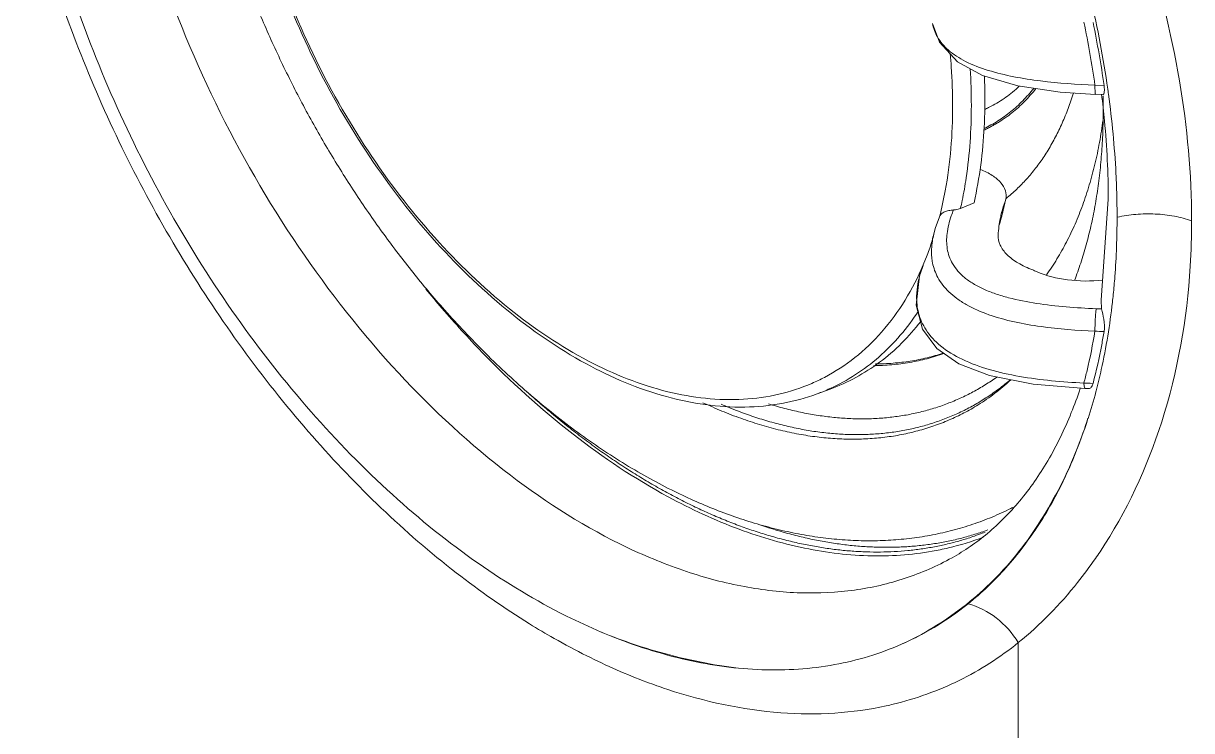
# Model space of a CAD drawing. Header units: millimetres. Extents: x 0 to 2524, y 0 to 1785.
# Drawn here: x 1916.07 to 1964.67, y 794.58 to 824.02 of the extents above; entities that cross this region are included whole.
import ezdxf

# ---------------------------------------------------------------- set-up
doc = ezdxf.new("R2010")
doc.units = ezdxf.units.MM
doc.header["$LTSCALE"] = 0.1
doc.layers.get('0').update_dxf_attribs({"lineweight": 13})

msp = doc.modelspace()

# ---------------------------------------------------------------- linework, layer by layer
for p, q in [((1960.646, 821.454), (1961.023, 821.44)), ((1960.67, 821.068), (1960.975, 821.056)), ((1960.67, 821.068), (1960.67, 821.068)), ((1961.207, 821.072), (1961.199, 821.128)), ((1955.617, 816.557), (1955.052, 816.321)), ((1956.936, 816.705), (1956.907, 816.609)), ((1960.898, 812.491), (1961.199, 816.703)), ((1953.941, 815.25), (1953.944, 815.264)), ((1953.668, 814.369), (1953.503, 813.966)), ((1953.495, 813.947), (1953.352, 813.508)), ((1953.495, 813.947), (1953.503, 813.966)), ((1960.695, 812.142), (1960.922, 812.134)), ((1960.899, 812.491), (1960.922, 812.134)), ((1949.628, 808.796), (1949.084, 808.596)), ((1958.076, 809), (1960.244, 808.819)), ((1960.185, 809.047), (1960.44, 809.036)), ((1960.244, 808.821), (1960.245, 808.821)), ((1960.245, 808.821), (1960.393, 808.815)), ((1960.44, 809.036), (1960.567, 809.031)), ((1960.686, 808.686), (1960.694, 808.717)), ((1940.111, 798.677), (1940.248, 798.62)), ((1957.455, 798.239), (1957.455, 787.195)), ((1942.873, 796.29), (1942.84, 796.301))]:
    msp.add_line(p, q)
for points in [[(1953.883, 824.023), (1954.179, 823.237), (1954.92, 822.42), (1955.964, 821.845), (1957.431, 821.417), (1959.201, 821.159), (1960.67, 821.064)], [(1954.182, 815.969), (1954.002, 815.475), (1953.941, 815.25)], [(1953.352, 813.508), (1953.208, 812.286), (1953.468, 811.287), (1954.061, 810.483), (1954.978, 809.848), (1956.254, 809.361), (1958.076, 809)]]:
    msp.add_lwpolyline(points)
for centre, radius, start, end in [((1917.736, 815.123), 43.876, 8.078, 13.0831), ((1918.506, 815.39), 42.574, 8.189, 11.7662), ((1918.048, 815.291), 43.413, 8.1422, 11.6453), ((1931.721, 820.593), 23.782, 0.0152, 3.6962), ((1932.299, 820.828), 23.767, 0.0191, 2.3911), ((1934.297, 820.492), 26.694, 358.8424, 1.1117), ((1919.783, 815.431), 41.806, 7.8329, 8.0556), ((1953.872, 825.219), 5.259, 294.5188, 296.5165), ((1953.872, 825.218), 5.257, 296.5166, 297.8191), ((1938.914, 819.97), 16.546, 347.2609, 348.3983), ((1940.73, 820.094), 16.549, 344.3357, 347.6086), ((1939.75, 820.429), 17.584, 345.091, 347.4436), ((1961.564, 814.902), 4.959, 159.8645, 165.4627), ((1940.126, 820.23), 17.167, 347.5976, 347.8258), ((1939.266, 820.54), 18.081, 347.4342, 347.7558), ((1952.529, 822.223), 7.049, 308.7122, 311.268), ((1926.65, 815.947), 34.915, 0.0022, 1.2447), ((1961.348, 814.961), 4.735, 165.4998, 168.3009), ((1961.195, 814.992), 4.58, 168.2881, 177.2526), ((1929.377, 815.913), 32.188, 355.6664, 0.0621), ((1933.918, 815.799), 30.749, 356.4736, 0.0067), ((1957.322, 814.416), 3.483, 166.1445, 171.0498), ((1959.555, 816.77), 3.362, 243.49, 246.5062), ((1931.505, 815.761), 30.055, 354.2158, 355.6495), ((1966.148, 840.148), 43.014, 219.2005, 220.5857), ((1964.017, 839.037), 40.644, 219.8768, 221.3346), ((1932.347, 815.678), 29.209, 353.5796, 354.212), ((1964.936, 839.103), 41.414, 220.5794, 224.0006), ((1962.671, 837.836), 38.84, 221.3153, 224.9337), ((1945.731, 816.286), 7.902, 293.4065, 297.608), ((1946.27, 816.23), 8.136, 290.2395, 294.3038), ((1943.302, 814.422), 17.643, 338.0055, 341.4679), ((1939.114, 814.365), 22.307, 342.2529, 345.2526), ((1952.221, 813.674), 11.01, 296.5648, 297.0872), ((1951.878, 813.456), 11.585, 283.3279, 290.8835), ((1951.809, 813.735), 11.872, 281.6501, 283.3398), ((1944.94, 812.609), 19.115, 325.3563, 326.3727), ((1947.639, 809.45), 12.319, 292.8499, 308.8565), ((1949.63, 821.281), 24.525, 243.4194, 247.1595), ((1952.47, 823.612), 28.983, 240.3806, 243.4238), ((1949.018, 809.058), 13.767, 282.3613, 283.5661)]:
    msp.add_arc(centre, radius, start, end)
for points, knots in [([(1957.455, 839.467), (1958.511, 837.56), (1960.468, 833.7), (1962.791, 827.743), (1964.295, 821.763), (1964.667, 817.751), (1964.667, 815.802)], [0, 0, 0, 0, 0.261799, 0.518924, 0.766035, 1, 1, 1, 1]), ([(1934.078, 801.145), (1931.906, 802.833), (1927.786, 806.809), (1922.643, 813.857), (1918.582, 821.802), (1916.73, 827.492), (1916.067, 830.365)], [0, 0, 0, 0, 0.236336, 0.488508, 0.746646, 1, 1, 1, 1]), ([(1916.676, 830.49), (1917.386, 827.171), (1919.016, 822.26), (1922.09, 816.136), (1924.833, 811.792), (1927.927, 807.844), (1931.294, 804.39), (1934.85, 801.519), (1937.383, 799.984), (1938.656, 799.348)], [0, 0, 0, 0, 0.259431, 0.391897, 0.523268, 0.651478, 0.774637, 0.891187, 1, 1, 1, 1]), ([(1954.699, 801.773), (1954.079, 801.428), (1952.76, 800.85), (1950.626, 800.36), (1948.365, 800.252), (1946.009, 800.522), (1943.59, 801.164), (1940.23, 802.54), (1936.064, 805.176), (1931.466, 809.44), (1927.35, 814.678), (1923.926, 820.62), (1922.197, 824.905), (1921.497, 827.095)], [0, 0, 0, 0, 0.045705, 0.092173, 0.140316, 0.190875, 0.244371, 0.301102, 0.424298, 0.559464, 0.70344, 0.851902, 1, 1, 1, 1]), ([(1932.825, 812.978), (1932.614, 813.231), (1932.197, 813.742), (1931.588, 814.526), (1930.993, 815.329), (1930.414, 816.15), (1929.851, 816.987), (1929.305, 817.84), (1928.777, 818.707), (1928.266, 819.588), (1927.774, 820.482), (1927.302, 821.387), (1926.849, 822.302), (1926.417, 823.227), (1926.006, 824.159), (1925.616, 825.099), (1925.248, 826.045), (1925.017, 826.679), (1924.906, 826.998)], [0, 0, 0, 0, 0.060957, 0.122319, 0.184047, 0.246099, 0.308434, 0.371008, 0.433777, 0.496696, 0.559721, 0.622806, 0.685904, 0.74897, 0.811958, 0.874822, 0.937517, 1, 1, 1, 1]), ([(1949.084, 808.596), (1948.61, 808.421), (1947.616, 808.152), (1945.499, 807.951), (1942.665, 808.368), (1939.298, 809.801), (1936.014, 812.074), (1932.944, 815.079), (1930.213, 818.679), (1927.941, 822.712), (1926.787, 825.602), (1926.315, 827.076)], [0, 0, 0, 0, 0.04721, 0.095588, 0.197924, 0.310668, 0.434721, 0.568865, 0.710343, 0.85542, 1, 1, 1, 1]), ([(1948.87, 809.034), (1948.427, 808.843), (1947.493, 808.537), (1945.471, 808.254), (1942.713, 808.572), (1939.394, 809.912), (1936.122, 812.122), (1933.043, 815.094), (1930.296, 818.687), (1928.012, 822.729), (1926.856, 825.63), (1926.386, 827.11)], [0, 0, 0, 0, 0.045561, 0.092306, 0.192006, 0.303429, 0.4275, 0.562737, 0.706034, 0.853282, 1, 1, 1, 1]), ([(1953.883, 824.023), (1953.922, 823.825), (1954.076, 823.407), (1954.555, 822.846), (1955.294, 822.387), (1956.225, 822.035), (1957.278, 821.785), (1958.759, 821.556), (1959.89, 821.481), (1960.646, 821.454)], [0, 0, 0, 0, 0.078697, 0.170235, 0.282912, 0.414852, 0.557832, 0.704709, 1, 1, 1, 1]), ([(1954.624, 822.757), (1954.641, 822.573), (1954.699, 821.85), (1954.725, 821.124), (1954.725, 820.582)], [0, 0, 0, 0, 0.254139, 1, 1, 1, 1]), ([(1957.496, 821.404), (1957.407, 821.321), (1957.225, 821.162), (1956.938, 820.941), (1956.639, 820.742), (1956.431, 820.624), (1956.326, 820.568)], [0, 0, 0, 0, 0.252782, 0.503258, 0.752099, 1, 1, 1, 1]), ([(1960.646, 821.454), (1960.645, 821.384), (1960.646, 821.265), (1960.65, 821.145), (1960.658, 821.097)], [0, 0, 0, 0, 0.590936, 1, 1, 1, 1]), ([(1961.023, 821.44), (1961.033, 821.369), (1961.041, 821.253), (1961.029, 821.134), (1961.011, 821.092)], [0, 0, 0, 0, 0.611248, 1, 1, 1, 1]), ([(1958.186, 821.304), (1958.111, 821.21), (1957.959, 821.026), (1957.716, 820.765), (1957.461, 820.521), (1957.195, 820.295), (1956.919, 820.087), (1956.679, 819.929), (1956.482, 819.811), (1956.333, 819.728), (1956.18, 819.65), (1956.077, 819.601), (1956.026, 819.577)], [0, 0, 0, 0, 0.129286, 0.256843, 0.382905, 0.507721, 0.631555, 0.754684, 0.81608, 0.877407, 0.938701, 1, 1, 1, 1]), ([(1958.096, 821.317), (1958.024, 821.226), (1957.877, 821.049), (1957.644, 820.798), (1957.4, 820.563), (1957.145, 820.344), (1956.881, 820.142), (1956.606, 819.956), (1956.322, 819.788), (1956.126, 819.688), (1956.027, 819.641)], [0, 0, 0, 0, 0.129208, 0.256747, 0.382833, 0.507698, 0.631587, 0.754757, 0.877471, 1, 1, 1, 1]), ([(1957.178, 816.925), (1957.251, 816.988), (1957.393, 817.118), (1957.6, 817.323), (1957.799, 817.537), (1957.993, 817.76), (1958.179, 817.993), (1958.359, 818.235), (1958.531, 818.486), (1958.753, 818.834), (1959.012, 819.293), (1959.243, 819.773), (1959.413, 820.172), (1959.533, 820.482), (1959.646, 820.798), (1959.716, 821.013), (1959.749, 821.122)], [0, 0, 0, 0, 0.057811, 0.116048, 0.174761, 0.234001, 0.293814, 0.354245, 0.415334, 0.477121, 0.602901, 0.731849, 0.797581, 0.864173, 0.931641, 1, 1, 1, 1]), ([(1960.658, 821.097), (1960.659, 821.089), (1960.661, 821.079), (1960.667, 821.064), (1960.67, 821.064)], [0, 0, 0, 0, 0.708413, 1, 1, 1, 1]), ([(1960.92, 821.079), (1960.966, 820.707), (1961.125, 819.253), (1961.199, 817.79), (1961.199, 816.703)], [0, 0, 0, 0, 0.256715, 1, 1, 1, 1]), ([(1961.011, 821.092), (1961.009, 821.087), (1961.002, 821.072), (1960.987, 821.056), (1960.975, 821.056)], [0, 0, 0, 0, 0.346937, 1, 1, 1, 1]), ([(1961.557, 816.705), (1961.549, 817.063), (1961.496, 818.523), (1961.356, 819.979), (1961.207, 821.072)], [0, 0, 0, 0, 0.24499, 1, 1, 1, 1]), ([(1954.179, 815.969), (1954.271, 816.327), (1954.603, 817.843), (1954.725, 819.401), (1954.725, 820.582)], [0, 0, 0, 0, 0.238259, 1, 1, 1, 1]), ([(1955.122, 816.642), (1955.186, 816.955), (1955.416, 818.262), (1955.503, 819.592), (1955.503, 820.599)], [0, 0, 0, 0, 0.240464, 1, 1, 1, 1]), ([(1956.066, 820.836), (1956.066, 820.461), (1956.031, 819.026), (1955.85, 817.592), (1955.617, 816.557)], [0, 0, 0, 0, 0.260625, 1, 1, 1, 1]), ([(1958.627, 813.552), (1958.703, 813.659), (1958.853, 813.876), (1959.066, 814.212), (1959.269, 814.56), (1959.463, 814.918), (1959.647, 815.288), (1959.88, 815.799), (1960.092, 816.328), (1960.281, 816.873), (1960.459, 817.438), (1960.614, 818.018), (1960.747, 818.612), (1960.867, 819.225), (1960.94, 819.692), (1960.981, 820.005)], [0, 0, 0, 0, 0.056657, 0.113981, 0.172005, 0.23076, 0.290275, 0.350575, 0.473596, 0.536367, 0.599991, 0.729824, 0.796057, 0.863166, 1, 1, 1, 1]), ([(1960.985, 819.952), (1960.979, 819.644), (1960.955, 819.035), (1960.887, 818.133), (1960.785, 817.258), (1960.651, 816.409), (1960.485, 815.59), (1960.288, 814.802), (1960.061, 814.047), (1959.888, 813.559), (1959.797, 813.322)], [0, 0, 0, 0, 0.136696, 0.270216, 0.400453, 0.527319, 0.650744, 0.770678, 0.887096, 1, 1, 1, 1]), ([(1955.886, 817.938), (1956.056, 817.871), (1956.361, 817.721), (1956.728, 817.425), (1956.946, 817.077), (1956.96, 816.819), (1956.935, 816.705)], [0, 0, 0, 0, 0.313947, 0.57921, 0.800252, 1, 1, 1, 1]), ([(1954.182, 815.969), (1954.199, 816.014), (1954.256, 816.101), (1954.395, 816.186), (1954.568, 816.233), (1954.695, 816.248), (1954.763, 816.254)], [0, 0, 0, 0, 0.213286, 0.437575, 0.702629, 1, 1, 1, 1]), ([(1954.763, 816.254), (1954.729, 816.173), (1954.607, 815.855), (1954.521, 815.521), (1954.492, 815.269)], [0, 0, 0, 0, 0.255656, 1, 1, 1, 1]), ([(1954.763, 816.254), (1954.789, 816.256), (1954.888, 816.268), (1954.985, 816.293), (1955.052, 816.321)], [0, 0, 0, 0, 0.264924, 1, 1, 1, 1]), ([(1964.667, 815.802), (1964.433, 815.886), (1963.933, 816.014), (1963.151, 816.102), (1962.35, 816.086), (1961.821, 816.007), (1961.566, 815.948)], [0, 0, 0, 0, 0.23679, 0.490795, 0.749577, 1, 1, 1, 1]), ([(1953.944, 815.264), (1953.92, 815.167), (1953.84, 814.865), (1953.745, 814.567), (1953.668, 814.369)], [0, 0, 0, 0, 0.319072, 1, 1, 1, 1]), ([(1954.492, 815.269), (1954.468, 815.06), (1954.467, 814.625), (1954.697, 813.965), (1955.121, 813.49), (1955.588, 813.169), (1956.025, 812.943), (1956.519, 812.752), (1957.251, 812.537), (1958.23, 812.346), (1959.449, 812.207), (1960.277, 812.158), (1960.695, 812.142)], [0, 0, 0, 0, 0.081176, 0.165876, 0.263892, 0.321394, 0.384738, 0.45331, 0.526068, 0.679364, 0.838503, 1, 1, 1, 1]), ([(1956.621, 815.211), (1956.614, 815.07), (1956.681, 814.76), (1956.988, 814.358), (1957.46, 814.013), (1957.843, 813.839), (1958.054, 813.761)], [0, 0, 0, 0, 0.196584, 0.42042, 0.687551, 1, 1, 1, 1]), ([(1953.89, 814.05), (1953.875, 814.126), (1953.832, 814.427), (1953.847, 814.735), (1953.882, 814.958)], [0, 0, 0, 0, 0.255329, 1, 1, 1, 1]), ([(1953.503, 813.966), (1953.07, 812.958), (1952.225, 811.544), (1950.694, 810.075), (1949.838, 809.516), (1949.393, 809.284)], [0, 0, 0, 0, 0.519221, 0.762468, 1, 1, 1, 1]), ([(1953.503, 813.966), (1953.479, 813.902), (1953.387, 813.646), (1953.317, 813.383), (1953.28, 813.184)], [0, 0, 0, 0, 0.253248, 1, 1, 1, 1]), ([(1960.646, 811.204), (1959.895, 811.235), (1958.77, 811.32), (1957.298, 811.576), (1956.248, 811.861), (1955.446, 812.206), (1954.902, 812.555), (1954.476, 812.907), (1954.093, 813.394), (1953.932, 813.839), (1953.89, 814.05)], [0, 0, 0, 0, 0.288574, 0.432541, 0.573574, 0.705648, 0.766055, 0.821481, 0.917414, 1, 1, 1, 1]), ([(1958.215, 813.687), (1958.622, 813.509), (1959.54, 813.288), (1960.478, 813.278), (1960.961, 813.332)], [0, 0, 0, 0, 0.477823, 1, 1, 1, 1]), ([(1964.609, 813.907), (1964.473, 811.717), (1963.747, 807.544), (1961.961, 803.684), (1960.856, 802.024)], [0, 0, 0, 0, 0.523914, 1, 1, 1, 1]), ([(1953.227, 812.669), (1953.222, 812.431), (1953.273, 811.932), (1953.602, 811.196), (1954.238, 810.526), (1955.15, 809.981), (1956.27, 809.577), (1957.962, 809.207), (1959.289, 809.089), (1960.185, 809.047)], [0, 0, 0, 0, 0.082691, 0.171808, 0.275533, 0.398553, 0.538161, 0.687932, 1, 1, 1, 1]), ([(1960.695, 812.142), (1960.686, 812.086), (1960.672, 811.944), (1960.651, 811.631), (1960.644, 811.374), (1960.646, 811.204)], [0, 0, 0, 0, 0.181692, 0.45485, 1, 1, 1, 1]), ([(1960.694, 808.717), (1960.771, 809.012), (1961.065, 810.23), (1961.267, 811.469), (1961.373, 812.411)], [0, 0, 0, 0, 0.24333, 1, 1, 1, 1]), ([(1960.922, 812.134), (1960.96, 811.994), (1961.02, 811.682), (1961.05, 811.36), (1961.023, 811.189)], [0, 0, 0, 0, 0.456426, 1, 1, 1, 1]), ([(1949.618, 808.815), (1950.354, 809.147), (1951.764, 810.063), (1952.845, 811.344), (1953.308, 812.051)], [0, 0, 0, 0, 0.488634, 1, 1, 1, 1]), ([(1953.402, 811.613), (1952.91, 810.976), (1951.776, 809.836), (1950.36, 809.066), (1949.628, 808.796)], [0, 0, 0, 0, 0.507757, 1, 1, 1, 1]), ([(1960.185, 809.047), (1960.231, 809.221), (1960.409, 809.935), (1960.554, 810.657), (1960.646, 811.204)], [0, 0, 0, 0, 0.245873, 1, 1, 1, 1]), ([(1961.023, 811.189), (1960.993, 811.005), (1960.864, 810.28), (1960.705, 809.562), (1960.567, 809.031)], [0, 0, 0, 0, 0.254146, 1, 1, 1, 1]), ([(1935.145, 810.334), (1936.327, 809.111), (1938.76, 806.896), (1941.501, 805.064), (1942.889, 804.312)], [0, 0, 0, 0, 0.518666, 1, 1, 1, 1]), ([(1943.025, 804.597), (1942.681, 804.769), (1941.996, 805.133), (1940.984, 805.729), (1939.982, 806.38), (1938.989, 807.085), (1938.01, 807.841), (1937.045, 808.647), (1936.096, 809.502), (1935.48, 810.098), (1935.175, 810.403)], [0, 0, 0, 0, 0.117541, 0.237278, 0.359206, 0.483294, 0.609494, 0.737739, 0.867942, 1, 1, 1, 1]), ([(1951.429, 809.77), (1951.557, 809.772), (1951.812, 809.78), (1952.191, 809.806), (1952.566, 809.848), (1952.936, 809.904), (1953.3, 809.974), (1953.659, 810.059), (1954.012, 810.158), (1954.243, 810.234), (1954.358, 810.274)], [0, 0, 0, 0, 0.128638, 0.256009, 0.382219, 0.507382, 0.631615, 0.755042, 0.877793, 1, 1, 1, 1]), ([(1954.335, 810.29), (1954.224, 810.254), (1954, 810.185), (1953.659, 810.096), (1953.313, 810.02), (1952.962, 809.957), (1952.606, 809.908), (1952.246, 809.872), (1951.881, 809.85), (1951.637, 809.844), (1951.514, 809.843)], [0, 0, 0, 0, 0.122172, 0.244923, 0.368372, 0.492636, 0.617826, 0.74405, 0.871409, 1, 1, 1, 1]), ([(1956.564, 809.298), (1956.485, 809.241), (1956.323, 809.13), (1956.076, 808.97), (1955.825, 808.819), (1955.569, 808.676), (1955.31, 808.542), (1955.045, 808.416), (1954.777, 808.298), (1954.505, 808.189), (1954.229, 808.089), (1953.949, 807.997), (1953.665, 807.913), (1953.378, 807.839), (1953.088, 807.773), (1952.794, 807.715), (1952.497, 807.667), (1952.196, 807.627), (1951.893, 807.596), (1951.484, 807.566), (1950.964, 807.551), (1950.334, 807.568), (1949.694, 807.62), (1949.156, 807.692), (1948.723, 807.767), (1948.284, 807.855), (1947.73, 807.986), (1947.291, 808.112), (1947.07, 808.181)], [0, 0, 0, 0, 0.029677, 0.05928, 0.088827, 0.118339, 0.147833, 0.177328, 0.206844, 0.236399, 0.266012, 0.295701, 0.325486, 0.355383, 0.385411, 0.415586, 0.445926, 0.476446, 0.507162, 0.538089, 0.600627, 0.664174, 0.728826, 0.794666, 0.828059, 0.861774, 0.9302, 1, 1, 1, 1]), ([(1957.128, 809.186), (1957.051, 809.121), (1956.897, 808.993), (1956.659, 808.808), (1956.416, 808.632), (1956.169, 808.464), (1955.917, 808.305), (1955.661, 808.153), (1955.4, 808.01), (1955.224, 807.921), (1955.135, 807.877)], [0, 0, 0, 0, 0.126274, 0.252033, 0.377351, 0.502303, 0.626966, 0.751418, 0.875736, 1, 1, 1, 1]), ([(1957.139, 809.183), (1957.034, 809.083), (1956.819, 808.89), (1956.485, 808.619), (1956.141, 808.367), (1955.904, 808.212), (1955.785, 808.139)], [0, 0, 0, 0, 0.254358, 0.505365, 0.75368, 1, 1, 1, 1]), ([(1960.185, 809.047), (1960.19, 808.991), (1960.199, 808.918), (1960.22, 808.845), (1960.236, 808.822), (1960.244, 808.821)], [0, 0, 0, 0, 0.699662, 0.898365, 1, 1, 1, 1]), ([(1960.392, 808.821), (1960.403, 808.821), (1960.451, 808.829), (1960.489, 808.867), (1960.51, 808.899)], [0, 0, 0, 0, 0.20951, 1, 1, 1, 1]), ([(1960.51, 808.899), (1960.516, 808.907), (1960.541, 808.949), (1960.557, 808.994), (1960.567, 809.031)], [0, 0, 0, 0, 0.218204, 1, 1, 1, 1]), ([(1937.002, 808.694), (1937.199, 808.516), (1937.596, 808.165), (1938.199, 807.655), (1938.807, 807.164), (1939.419, 806.694), (1940.035, 806.244), (1940.654, 805.815), (1941.276, 805.407), (1941.9, 805.022), (1942.525, 804.658), (1943.152, 804.316), (1943.778, 803.997), (1944.405, 803.701), (1945.031, 803.428), (1945.656, 803.178), (1946.279, 802.952), (1946.899, 802.75), (1947.517, 802.572), (1948.131, 802.418), (1948.742, 802.288), (1949.348, 802.183), (1949.948, 802.102), (1950.544, 802.046), (1951.133, 802.014), (1951.715, 802.008), (1952.291, 802.025), (1952.859, 802.068), (1953.418, 802.135), (1953.969, 802.227), (1954.511, 802.343), (1955.043, 802.484), (1955.565, 802.649), (1955.907, 802.775), (1956.075, 802.842)], [0, 0, 0, 0, 0.038044, 0.07568, 0.112896, 0.149678, 0.186017, 0.2219, 0.257321, 0.29227, 0.326742, 0.360732, 0.394236, 0.427255, 0.459786, 0.491833, 0.523398, 0.554489, 0.585111, 0.615276, 0.644994, 0.67428, 0.703149, 0.731621, 0.759715, 0.787454, 0.814864, 0.841971, 0.868804, 0.895394, 0.921774, 0.947978, 0.974041, 1, 1, 1, 1]), ([(1955.785, 808.139), (1955.688, 808.079), (1955.492, 807.963), (1955.192, 807.8), (1954.887, 807.648), (1954.576, 807.507), (1954.259, 807.377), (1953.938, 807.259), (1953.612, 807.152), (1953.28, 807.057), (1952.944, 806.973), (1952.604, 806.9), (1952.259, 806.839), (1951.91, 806.79), (1951.557, 806.752), (1951.2, 806.726), (1950.84, 806.711), (1950.476, 806.709), (1950.109, 806.717), (1949.613, 806.745), (1948.985, 806.808), (1948.226, 806.931), (1947.457, 807.1), (1946.682, 807.314), (1945.902, 807.574), (1945.117, 807.878), (1944.599, 808.108), (1944.339, 808.23)], [0, 0, 0, 0, 0.028603, 0.057171, 0.085729, 0.114299, 0.142907, 0.171575, 0.200326, 0.229184, 0.25817, 0.287307, 0.316617, 0.346118, 0.375832, 0.405777, 0.435971, 0.466431, 0.497174, 0.528214, 0.591235, 0.655602, 0.721398, 0.788693, 0.857536, 0.927964, 1, 1, 1, 1]), ([(1955.135, 807.877), (1955.046, 807.834), (1954.867, 807.75), (1954.595, 807.633), (1954.318, 807.525), (1954.038, 807.425), (1953.754, 807.333), (1953.467, 807.251), (1953.176, 807.177), (1952.881, 807.111), (1952.583, 807.055), (1952.282, 807.007), (1951.978, 806.968), (1951.671, 806.937), (1951.361, 806.916), (1951.048, 806.903), (1950.732, 806.899), (1950.307, 806.906), (1949.768, 806.936), (1949.117, 807.008), (1948.457, 807.114), (1947.905, 807.232), (1947.461, 807.343), (1947.01, 807.466), (1946.444, 807.643), (1945.765, 807.887), (1945.315, 808.071), (1945.089, 808.168)], [0, 0, 0, 0, 0.028548, 0.05712, 0.085733, 0.114406, 0.143156, 0.172, 0.200955, 0.230038, 0.259265, 0.288652, 0.318215, 0.347967, 0.377923, 0.408097, 0.438502, 0.46915, 0.531216, 0.594385, 0.658733, 0.724322, 0.757602, 0.791211, 0.859432, 0.929021, 1, 1, 1, 1]), ([(1954.699, 801.773), (1955.221, 802.063), (1956.238, 802.768), (1957.585, 804.135), (1958.76, 805.834), (1959.381, 807.124), (1959.66, 807.814)], [0, 0, 0, 0, 0.225111, 0.462823, 0.719377, 1, 1, 1, 1]), ([(1952.422, 798.097), (1952.88, 798.29), (1953.77, 798.745), (1955.017, 799.582), (1956.183, 800.561), (1957.619, 802.093), (1959.136, 804.405), (1960.003, 806.474), (1960.355, 807.572)], [0, 0, 0, 0, 0.116986, 0.234619, 0.353385, 0.47471, 0.728298, 1, 1, 1, 1]), ([(1955.368, 799.857), (1955.933, 800.312), (1957.009, 801.339), (1958.377, 803.159), (1959.528, 805.252), (1960.096, 806.782), (1960.351, 807.579)], [0, 0, 0, 0, 0.233628, 0.476258, 0.730689, 1, 1, 1, 1]), ([(1957.145, 803.826), (1957.017, 803.762), (1956.759, 803.639), (1956.365, 803.467), (1955.965, 803.308), (1955.56, 803.164), (1955.149, 803.033), (1954.733, 802.916), (1954.312, 802.812), (1953.887, 802.723), (1953.457, 802.648), (1953.024, 802.586), (1952.587, 802.538), (1952.147, 802.504), (1951.704, 802.484), (1951.258, 802.478), (1950.81, 802.485), (1950.36, 802.506), (1949.907, 802.54), (1949.3, 802.603), (1948.536, 802.717), (1947.618, 802.904), (1946.698, 803.143), (1945.776, 803.432), (1944.854, 803.771), (1943.934, 804.159), (1943.328, 804.446), (1943.025, 804.597)], [0, 0, 0, 0, 0.029266, 0.058544, 0.087847, 0.117187, 0.146577, 0.176028, 0.205553, 0.235164, 0.264874, 0.294694, 0.324637, 0.354714, 0.384938, 0.415319, 0.445868, 0.476598, 0.507518, 0.538638, 0.601515, 0.665307, 0.730082, 0.795895, 0.862796, 0.930821, 1, 1, 1, 1]), ([(1942.889, 804.312), (1943.839, 803.796), (1945.741, 802.916), (1948.663, 802.068), (1951.499, 801.759), (1953.336, 801.928), (1954.207, 802.108)], [0, 0, 0, 0, 0.275947, 0.533055, 0.773171, 1, 1, 1, 1]), ([(1956.184, 802.93), (1956.007, 802.865), (1955.648, 802.744), (1955.101, 802.589), (1954.543, 802.46), (1953.975, 802.357), (1953.397, 802.28), (1952.811, 802.23), (1952.216, 802.207), (1951.613, 802.21), (1951.004, 802.239), (1950.388, 802.295), (1949.765, 802.377), (1949.138, 802.486), (1948.505, 802.621), (1947.649, 802.837), (1947.012, 803.036), (1946.589, 803.184)], [0, 0, 0, 0, 0.057791, 0.115872, 0.17433, 0.233246, 0.2927, 0.352767, 0.413516, 0.475014, 0.53732, 0.600489, 0.664571, 0.72961, 0.795643, 0.862706, 1, 1, 1, 1]), ([(1960.666, 801.743), (1960.43, 801.402), (1959.486, 800.127), (1958.368, 798.975), (1957.455, 798.239)], [0, 0, 0, 0, 0.260785, 1, 1, 1, 1]), ([(1938.145, 798.416), (1937.8, 798.612), (1936.395, 799.446), (1935.054, 800.387), (1934.078, 801.145)], [0, 0, 0, 0, 0.24315, 1, 1, 1, 1]), ([(1955.369, 799.854), (1955.792, 799.744), (1956.61, 799.318), (1957.217, 798.631), (1957.455, 798.239)], [0, 0, 0, 0, 0.487384, 1, 1, 1, 1]), ([(1940.11, 798.678), (1940.652, 798.45), (1941.741, 798.054), (1943.385, 797.597), (1944.999, 797.267), (1946.073, 797.144), (1946.602, 797.119)], [0, 0, 0, 0, 0.26345, 0.517495, 0.762964, 1, 1, 1, 1]), ([(1940.248, 798.62), (1941.293, 798.187), (1943.375, 797.492), (1945.55, 797.169), (1946.603, 797.12)], [0, 0, 0, 0, 0.517803, 1, 1, 1, 1]), ([(1946.602, 797.119), (1947.611, 797.072), (1949.605, 797.172), (1951.529, 797.721), (1952.422, 798.097)], [0, 0, 0, 0, 0.510261, 1, 1, 1, 1]), ([(1957.455, 798.239), (1956.696, 797.629), (1955.044, 796.566), (1953.194, 795.903), (1952.248, 795.675)], [0, 0, 0, 0, 0.499789, 1, 1, 1, 1]), ([(1942.84, 796.301), (1942.561, 796.394), (1941.424, 796.796), (1940.319, 797.284), (1939.503, 797.691)], [0, 0, 0, 0, 0.243755, 1, 1, 1, 1]), ([(1951.966, 795.61), (1951.26, 795.455), (1949.797, 795.253), (1946.718, 795.281), (1944.392, 795.787), (1942.873, 796.29)], [0, 0, 0, 0, 0.235161, 0.478883, 1, 1, 1, 1])]:
    msp.add_open_spline(points, degree=3, knots=knots)
for points in [[(1953.28, 813.184), (1953.25, 813.014), (1953.231, 812.841), (1953.227, 812.669)], [(1961.023, 811.189), (1960.897, 811.194), (1960.772, 811.199), (1960.646, 811.204)]]:
    msp.add_open_spline(points, degree=3)

doc.saveas('drawing.dxf')
